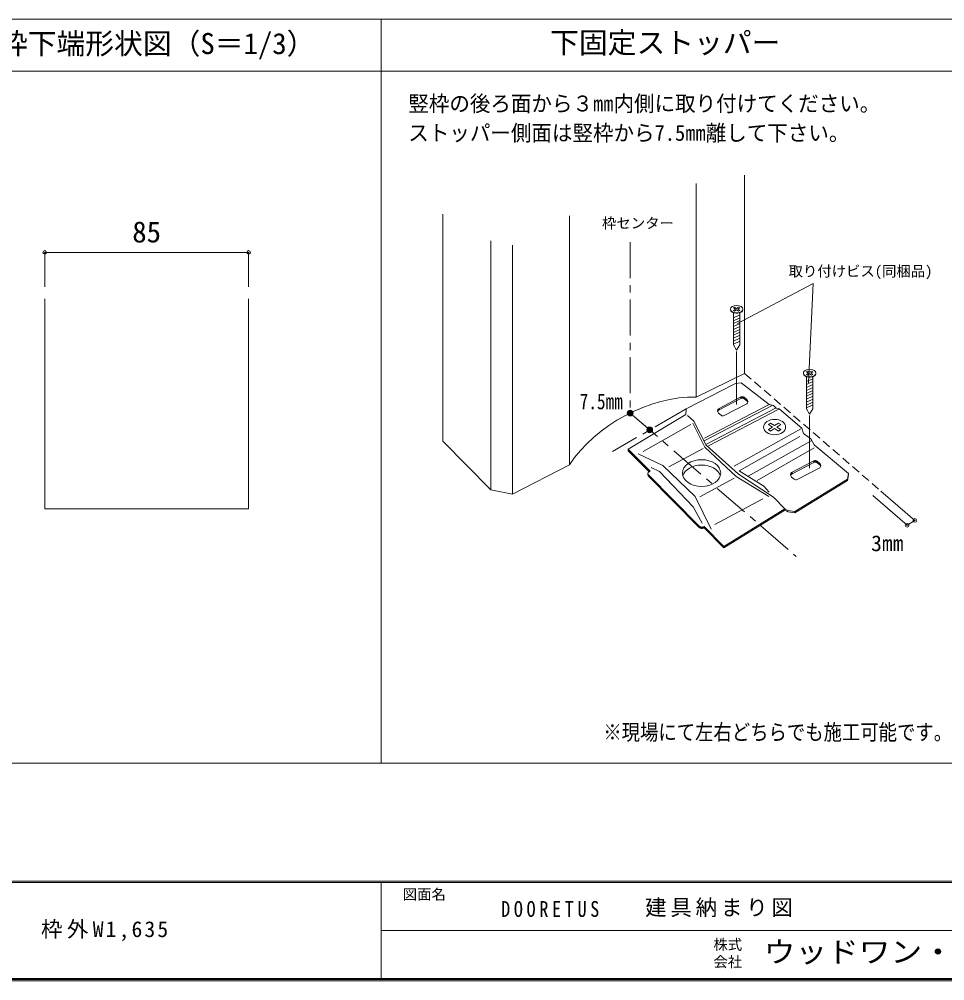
# Model space of a CAD drawing. Units: millimetres, scale not verified. Extents: x -973 to 977, y -718 to 696.
# Drawn here: x -250 to 393, y -701 to -33 of the extents above; entities that cross this region are included whole.
import ezdxf
from ezdxf.enums import TextEntityAlignment as Align

# ---------------------------------------------------------------- set-up
doc = ezdxf.new("R2010")
doc.units = ezdxf.units.MM
doc.header["$LTSCALE"] = 5
doc.header["$PDMODE"] = 32
doc.header["$PDSIZE"] = 2.5
doc.linetypes.add('CHAIN1', pattern=[8, 5, -1, 1, -1])
doc.linetypes.add('DASHED1', pattern=[1.8, 1.2, -0.6])
for name, color, linetype, lineweight in [('0-0_補助線', 7, 'Continuous', 9), ('0-C_ハッチ', 7, 'Continuous', 9), ('F-1_枠', 6, 'Continuous', 9)]:
    doc.layers.add(name, color=color, linetype=linetype, lineweight=lineweight)
doc.layers.add('F-0_補助線', color=7, linetype='Continuous')
doc.layers.add('F-A_文字', color=7, linetype='Continuous')
doc.styles.add('ＭＳ ゴシック', font='')
doc.styles.get('ＭＳ ゴシック').set_extended_font_data('MS Gothic')

msp = doc.modelspace()

# ---------------------------------------------------------------- hatches: boundary and pattern name
at = {"layer": '0-C_ハッチ'}
for points in [[(176.66, -306.616, 1), (172.66, -306.616, 1)], [(190.255, -318.352, 1), (186.255, -318.352, 1)]]:
    msp.add_hatch(color=256, dxfattribs=at).paths.add_polyline_path(points)

# ---------------------------------------------------------------- linework, layer by layer
at = {"layer": '0-0_補助線', "color": 3}
for p, q in [((-329.292, -33.15), (1.653, -33.15)), ((-329.292, -69.15), (1.653, -69.15)), ((-90.35, -227.31), (-90.35, -373.192))]:
    msp.add_line(p, q, dxfattribs=at)
at = {"layer": '0-0_補助線', "color": 4}
for p, q in [((-232.017, -195.053), (-90.35, -195.053)), ((-232.017, -195.053), (-232.017, -218.977)), ((-90.35, -195.053), (-90.35, -218.977))]:
    msp.add_line(p, q, dxfattribs=at)
at = {"layer": '0-0_補助線', "color": 3}
msp.add_lwpolyline([(-232.017, -227.31), (-232.017, -373.192), (-90.35, -373.192)], dxfattribs=at)
at = {"layer": '0-0_補助線'}
for p in [(-232.017, -195.053), (-90.35, -195.053)]:
    msp.add_point(p, dxfattribs=at)
at = {"layer": '0-C_ハッチ', "color": 3}
for p, q in [((791.253, -69.15), (1.653, -69.15)), ((791.253, -549.667), (-329.292, -549.667))]:
    msp.add_line(p, q, dxfattribs=at)
at = {"layer": '0-C_ハッチ', "color": 2}
for p, q in [((254.173, -279.065), (254.173, -141.482)), ((220.597, -147.102), (220.597, -295.536)), ((44.623, -168.469), (44.623, -326.109)), ((132.518, -169.632), (132.518, -342.512)), ((77.8, -187.094), (77.8, -359.974)), ((92.938, -190.005), (92.938, -362.885)), ((254.173, -279.065), (220.597, -295.536)), ((132.518, -342.512), (92.938, -362.885))]:
    msp.add_line(p, q, dxfattribs=at)
at = {"layer": '0-C_ハッチ', "color": 4, "linetype": 'CHAIN1'}
for p, q in [((174.66, -187.866), (174.66, -306.616)), ((213.666, -303.68), (162.457, -333.246)), ((174.66, -306.616), (289.988, -406.169))]:
    msp.add_line(p, q, dxfattribs=at)
at = {"layer": '0-C_ハッチ', "color": 4}
for p, q in [((249.185, -244.494), (301.816, -216.661)), ((298.597, -285.543), (301.816, -216.661)), ((174.66, -306.616), (188.255, -318.352)), ((367.025, -384.521), (343.189, -363.945)), ((372.474, -381.185), (348.888, -360.825)), ((367.025, -384.521), (372.474, -381.185))]:
    msp.add_line(p, q, dxfattribs=at)
at = {"layer": '0-C_ハッチ'}
for p, q in [((247.227, -233.063), (246.444, -233.566)), ((246.444, -233.566), (247.835, -234.46)), ((247.227, -233.063), (248.618, -233.957)), ((250.009, -233.063), (248.618, -233.957)), ((250.792, -233.566), (249.401, -234.46)), ((250.009, -233.063), (250.792, -233.566)), ((247.835, -234.46), (246.444, -235.354)), ((246.444, -235.354), (247.227, -235.857)), ((246.45, -236.95), (246.45, -259.298)), ((250.787, -238.365), (246.45, -240.444)), ((248.618, -234.963), (247.227, -235.857)), ((248.618, -234.963), (250.009, -235.857)), ((249.401, -234.46), (250.792, -235.354)), ((250.792, -235.354), (250.009, -235.857)), ((250.787, -236.988), (250.787, -259.298)), ((250.787, -240.393), (246.45, -242.471)), ((250.787, -242.42), (246.45, -244.498)), ((250.787, -244.447), (246.45, -246.526)), ((250.787, -246.474), (246.45, -248.553)), ((250.787, -248.502), (246.45, -250.58)), ((250.787, -250.529), (246.45, -252.607)), ((250.787, -252.556), (246.45, -254.635)), ((250.787, -254.583), (246.45, -256.662)), ((250.787, -256.611), (246.45, -258.689)), ((246.45, -259.298), (248.618, -263.054)), ((250.787, -259.298), (248.618, -263.054)), ((248.618, -300.616), (248.618, -263.829)), ((297.939, -277.44), (297.157, -277.943)), ((297.157, -277.943), (298.548, -278.838)), ((298.548, -278.838), (297.157, -279.732)), ((297.157, -279.732), (297.939, -280.235)), ((297.939, -277.44), (299.33, -278.335)), ((299.33, -279.341), (297.939, -280.235)), ((300.721, -277.44), (299.33, -278.335)), ((299.33, -279.341), (300.721, -280.235)), ((301.504, -277.943), (300.113, -278.838)), ((300.113, -278.838), (301.504, -279.732)), ((300.721, -277.44), (301.504, -277.943)), ((301.504, -279.732), (300.721, -280.235)), ((246.983, -286.606), (213.666, -303.68)), ((297.162, -281.328), (297.162, -303.676)), ((301.499, -282.743), (297.162, -284.821)), ((301.499, -284.77), (297.162, -286.849)), ((301.499, -286.798), (297.162, -288.876)), ((301.499, -281.366), (301.499, -303.676)), ((301.499, -288.825), (297.162, -290.903)), ((301.499, -290.852), (297.162, -292.93)), ((301.499, -292.879), (297.162, -294.958)), ((251.614, -295.46), (236.407, -303.341)), ((251.614, -296.46), (236.407, -304.341)), ((251.614, -295.46), (251.614, -296.46)), ((252.026, -295.301), (252.026, -296.301)), ((252.268, -295.253), (252.268, -296.253)), ((252.534, -295.236), (252.534, -296.236)), ((252.826, -295.257), (252.826, -296.257)), ((253.097, -295.316), (253.097, -296.316)), ((253.816, -295.7), (255.629, -297.213)), ((253.816, -295.7), (253.816, -296.7)), ((253.816, -296.7), (255.629, -298.213)), ((301.499, -294.907), (297.162, -296.985)), ((301.499, -296.934), (297.162, -299.012)), ((301.499, -298.961), (297.162, -301.04)), ((273.386, -301.301), (226.138, -325.847)), ((270.801, -300.902), (226.207, -324.07)), ((275.704, -303.338), (227.608, -328.325)), ((277.927, -303.89), (229.008, -329.304)), ((235.499, -304.306), (235.499, -305.306)), ((235.699, -303.955), (235.699, -304.955)), ((237.86, -308.166), (236.046, -306.652)), ((236.407, -303.341), (236.407, -304.341)), ((255.268, -300.525), (240.061, -308.406)), ((301.499, -300.988), (297.162, -303.067)), ((297.162, -303.676), (299.33, -307.432)), ((301.499, -303.676), (299.33, -307.432)), ((272.233, -313.552), (270.667, -314.558)), ((272.233, -313.552), (275.015, -315.34)), ((277.797, -313.552), (275.015, -315.34)), ((277.797, -313.552), (279.362, -314.558)), ((299.33, -344.994), (299.33, -308.207)), ((216.754, -314.483), (183.632, -333.374)), ((246.927, -343.566), (293.21, -317.462)), ((270.667, -314.558), (273.449, -316.347)), ((273.449, -316.347), (270.667, -318.135)), ((270.667, -318.135), (272.233, -319.141)), ((275.015, -317.353), (272.233, -319.141)), ((275.015, -317.353), (277.797, -319.141)), ((279.362, -314.558), (276.58, -316.347)), ((276.58, -316.347), (279.362, -318.135)), ((279.362, -318.135), (277.797, -319.141)), ((292.589, -322.925), (250.276, -346.789)), ((300.351, -325.979), (256.658, -350.486)), ((173.377, -332.736), (187.84, -347.428)), ((225.363, -331.196), (201.517, -344.022)), ((302.547, -330.671), (262.988, -353.404)), ((302.326, -339.838), (287.119, -347.719)), ((302.326, -339.838), (302.326, -340.838)), ((302.738, -339.679), (302.738, -340.679)), ((302.98, -339.631), (302.98, -340.631)), ((303.247, -339.613), (303.247, -340.613)), ((303.538, -339.635), (303.538, -340.635)), ((303.81, -339.694), (303.81, -340.694)), ((304.528, -340.078), (306.342, -341.591)), ((304.528, -340.078), (304.528, -341.078)), ((187.459, -347.662), (188.453, -347.051)), ((302.326, -340.838), (287.119, -348.719)), ((305.981, -344.902), (290.773, -352.783)), ((304.528, -341.078), (306.342, -342.591)), ((186.983, -348.514), (186.983, -349.514)), ((187.1, -348.983), (187.1, -349.983)), ((187.259, -349.204), (187.259, -350.204)), ((187.271, -349.215), (222.377, -384.877)), ((187.271, -350.215), (222.377, -385.877)), ((187.513, -349.461), (187.513, -350.461)), ((246.925, -351.918), (223.079, -364.747)), ((286.211, -348.684), (286.211, -349.684)), ((286.411, -348.333), (286.411, -349.333)), ((288.572, -352.543), (286.758, -351.03)), ((287.119, -347.719), (287.119, -348.719)), ((230.822, -387.213), (219.728, -364.555)), ((266.835, -366.137), (233.48, -384.081)), ((282.204, -373.136), (239.81, -399.219)), ((282.204, -373.136), (282.204, -374.136)), ((282.204, -374.136), (239.809, -400.217)), ((222.377, -384.877), (222.377, -385.877)), ((222.911, -385.307), (222.911, -386.307)), ((223.439, -385.572), (223.439, -386.572)), ((224.053, -385.736), (224.053, -386.736)), ((224.748, -385.763), (224.748, -386.763)), ((225.381, -385.644), (225.381, -386.644)), ((226.117, -385.309), (239.81, -399.219)), ((226.117, -385.309), (226.117, -386.309)), ((226.117, -386.309), (239.809, -400.217)), ((239.81, -399.219), (239.81, -400.217))]:
    msp.add_line(p, q, dxfattribs=at)
at = {"layer": '0-C_ハッチ', "linetype": 'DASHED1'}
msp.add_line((254.173, -279.065), (348.888, -360.825), dxfattribs=at)
at = {"layer": '0-C_ハッチ', "color": 3}
msp.add_lwpolyline([(1.653, -549.667), (1.653, -33.15), (791.253, -33.15)], dxfattribs=at)
at = {"layer": '0-C_ハッチ'}
for points in [[(246.983, -286.606), (247.803, -286.185), (251.682, -285.674), (271.192, -300.699), (274.293, -301.453), (276.05, -303.158), (278.23, -303.603), (293.86, -317.096), (295.001, -320.71), (300.227, -324.571), (302.547, -328.627), (326.225, -348.476), (325.698, -352.564), (289.139, -374.945), (284.253, -374.221), (282.204, -373.136)], [(213.666, -303.68), (213.304, -307.608), (173.377, -331.736)], [(214.609, -308.378), (218.877, -312.259), (227.487, -328.973), (249.945, -349.148), (274.164, -364.909), (282.204, -373.136)], [(270.926, -364.62), (248.287, -350.579), (226.538, -330.392), (218.275, -313.525)], [(173.377, -332.736), (173.377, -331.736), (188.453, -347.051)], [(180.198, -334.826), (197.321, -342.967), (219.728, -364.555)], [(224.598, -382.983), (218.384, -371.793), (195.036, -347.254), (189.28, -344.505)], [(250.276, -346.789), (267.446, -357.434), (271.202, -361.633)], [(289.139, -375.945), (325.698, -353.564), (325.698, -352.564)], [(326.225, -348.476), (326.225, -349.476), (325.698, -353.564)], [(284.253, -374.221), (284.253, -375.221), (282.204, -374.136)], [(289.139, -374.945), (289.139, -375.945), (284.253, -375.221)]]:
    msp.add_lwpolyline(points, dxfattribs=at)
at = {"layer": '0-C_ハッチ', "color": 2}
msp.add_lwpolyline([(92.938, -362.885), (77.8, -359.974), (44.623, -326.109)], dxfattribs=at)
at = {"layer": '0-C_ハッチ'}
for centre in [(174.66, -306.616), (188.255, -318.352)]:
    msp.add_circle(centre, 2, dxfattribs=at)
for centre, radius, start, end in [((252.534, -297.236), 2, 50.15987, 117.39493), ((252.534, -298.236), 2, 50.15987, 117.39493), ((254.348, -298.749), 2, 297.39493, 50.15987), ((254.348, -299.749), 2, 20.7554, 50.15987), ((237.327, -305.117), 2, 117.39493, 230.15987), ((237.327, -306.117), 2, 117.39493, 165.52249), ((239.141, -306.63), 2, 230.15987, 297.39493), ((303.247, -341.613), 2, 50.15987, 117.39493), ((303.247, -342.613), 2, 50.15987, 117.39493), ((305.06, -343.127), 2, 297.39493, 50.15987), ((305.06, -344.127), 2, 20.7554, 50.15987), ((187.983, -348.514), 1, 121.6015, 224.55109), ((187.983, -349.514), 1, 180, 224.55109), ((288.039, -349.494), 2, 117.39493, 230.15987), ((288.039, -350.494), 2, 117.39493, 165.52249), ((289.853, -351.008), 2, 230.15987, 297.39493), ((224.515, -382.772), 3, 224.55109, 302.26296), ((224.515, -383.772), 3, 224.55109, 302.26296)]:
    msp.add_arc(centre, radius, start, end, dxfattribs=at)
for centre, major_axis, ratio in [((248.618, -234.46), (4.359, 0), 0.6), ((299.33, -278.838), (4.359, 0), 0.6), ((275.015, -316.347), (7.619, 0), 0.7), ((224.255, -348.299), (13.283, 0), 0.7)]:
    msp.add_ellipse(centre, major_axis=major_axis, ratio=ratio, dxfattribs=at)
for centre, major_axis, ratio, start_param, end_param in [((248.673, -234.701), (4.359, 0), 0.6, 3.2305959, 6.4650604), ((299.385, -279.078), (4.359, 0), 0.6, 3.2305959, 6.4650604), ((224.306, -352.019), (13.283, 0), 0.7, 0.2111187, 2.9497865)]:
    msp.add_ellipse(centre, major_axis=major_axis, ratio=ratio, start_param=start_param, end_param=end_param, dxfattribs=at)
at = {"layer": '0-C_ハッチ', "color": 2}
msp.add_ellipse((190.506, -347.615), major_axis=(63.518, 35.552), ratio=0.6, start_param=0.7810445, end_param=2.292833, dxfattribs=at)
at = {"layer": '0-C_ハッチ', "color": 4}
for p in [(372.474, -381.185), (367.025, -384.521)]:
    msp.add_point(p, dxfattribs=at)
at = {"layer": 'F-1_枠'}
for p, q in [((976.653, -631.667), (-973.347, -631.667)), ((976.653, -632.5), (-973.347, -632.5)), ((1.653, -632.5), (1.653, -699.167)), ((1.653, -665.833), (974.986, -665.834)), ((976.653, -699.167), (-973.347, -699.167)), ((976.653, -700), (-973.347, -700)), ((976.653, -700.833), (-973.347, -700.833))]:
    msp.add_line(p, q, dxfattribs=at)

# ---------------------------------------------------------------- texts
at = {"layer": '0-0_補助線', "style": 'ＭＳ ゴシック'}
for s, p in [('竪枠下端形状図（S＝1/3）', (-283.819, -61.777)), ('85', (-171.183, -192.553))]:
    msp.add_text(s, height=14.66, dxfattribs=at).set_placement(p, align=Align.BOTTOM_LEFT)
at = {"layer": '0-C_ハッチ', "style": 'ＭＳ ゴシック'}
for s, height, p in [('下固定ストッパー', 14.66, (119.053, -61.15)), ('枠センター', 7.331, (155.089, -180.582)), ('取り付けビス(同梱品)', 7.331, (284.648, -213.936)), ('3㎜', 11, (342.046, -405.813))]:
    msp.add_text(s, height=height, dxfattribs=at).set_placement(p, align=Align.BOTTOM_LEFT)
for s, width, p in [('竪枠の後ろ面から３㎜内側に取り付けてください。', 0.95, (20.562, -100.478)), ('ストッパー側面は竪枠から7.5㎜離して下さい。', 0.95, (20.562, -120.878)), ('7.5㎜', 0.8, (139.621, -307.27)), ('※現場にて左右どちらでも施工可能です。', 0.85, (155.987, -536.989))]:
    msp.add_text(s, height=11, dxfattribs=dict(at, width=width)).set_placement(p, align=Align.BOTTOM_LEFT)
at = {"layer": 'F-0_補助線', "char_height": 11, "attachment_point": 7, "style": 'ＭＳ ゴシック'}
for s, insert in [('\\T1.39;\\W0.85;DOORETUS', (84.986, -656.667)), ('\\T1.17;建具納まり図', (184.986, -656.667))]:
    msp.add_mtext(s, dxfattribs=dict(at, insert=insert))
at = {"layer": 'F-A_文字', "style": 'ＭＳ ゴシック'}
for s, p in [('図面名', (16.653, -646.667)), ('株式', (232.486, -681.5)), ('会社', (232.486, -693.5))]:
    msp.add_text(s, height=7.331, dxfattribs=at).set_placement(p, align=Align.BOTTOM_LEFT)
at = {"layer": 'F-A_文字', "style": 'ＭＳ ゴシック', "width": 1.1}
msp.add_text('ウッドワン・・・', height=14.66, dxfattribs=at).set_placement((267.486, -692.5), align=Align.BOTTOM_LEFT)
at = {"layer": 'F-A_文字', "insert": (-846.68, -673.333), "char_height": 11, "attachment_point": 7, "style": 'ＭＳ ゴシック'}
msp.add_mtext('\\T1.2;ドレタス\u3000クローゼットドア\u3000固定枠\u3000３方枠下レール無し\u3000枠外H2,339\u3000枠外W1,635', dxfattribs=at)

doc.saveas('drawing.dxf')
